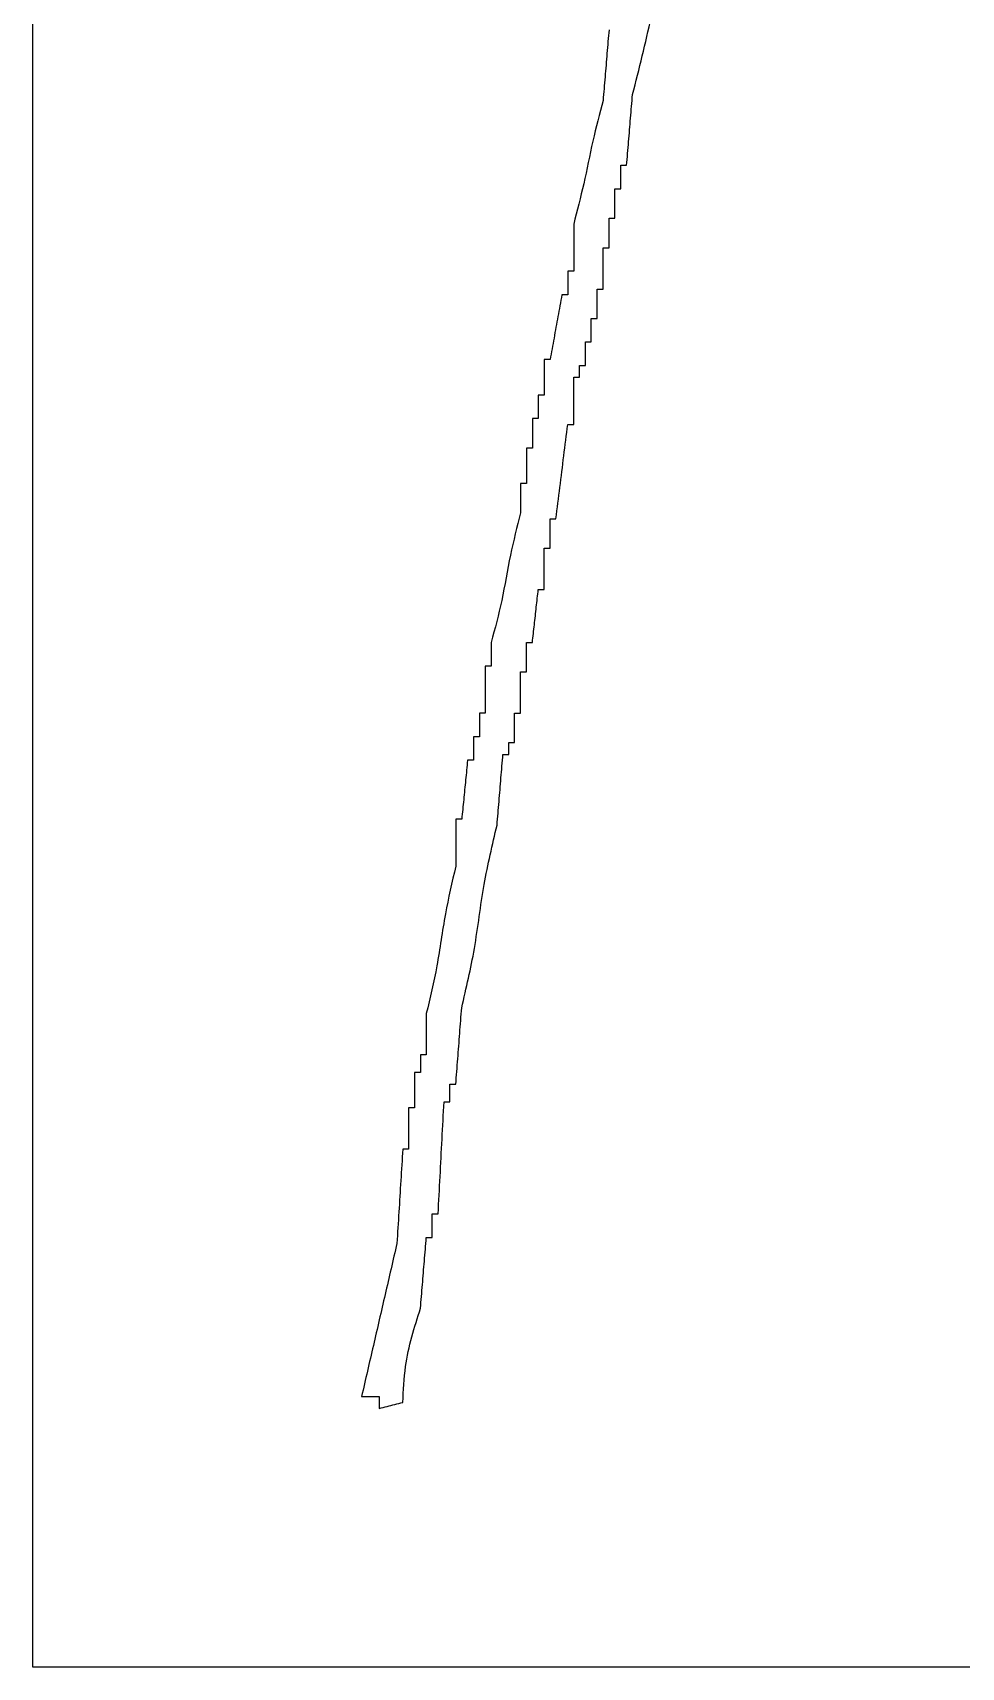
# Model space of a CAD drawing. Extents: x -38 to 63, y 7 to 46.
# Drawn here: x -37.77 to -26.43, y 6.53 to 26.5 of the extents above; entities that cross this region are included whole.
import ezdxf

# ---------------------------------------------------------------- set-up
doc = ezdxf.new("R2010")
doc.units = 0
doc.layers.add('レイヤー_1', color=7, linetype='CONTINUOUS')

msp = doc.modelspace()

# ---------------------------------------------------------------- linework, layer by layer
at = {"layer": 'レイヤー_1', "color": 3}
msp.add_lwpolyline([(62.771591, 6.526031), (-37.770134, 6.526031), (-37.770134, 46.213544), (62.771591, 46.213544)], close=True, dxfattribs=at)
at = {"layer": 'レイヤー_1', "color": 7}
for points in [[(-31.233586, 21.709692), (-31.161248, 21.709692), (-31.161248, 22.285781), (-31.090031, 22.285781), (-31.090031, 22.429243), (-31.01788, 22.429243), (-31.01788, 22.718034), (-30.945635, 22.718034), (-30.945635, 23.005332), (-30.873577, 23.005332), (-30.873577, 23.364781), (-30.80208, 23.364781), (-30.80208, 23.868812), (-30.729462, 23.868812), (-30.729462, 24.228728), (-30.657777, 24.228728), (-30.657777, 24.58827), (-30.585813, 24.58827), (-30.585813, 24.876128), (-30.514128, 24.876128)], [(-31.161248, 24.156577), (-31.161248, 23.581515), (-31.233586, 23.581515), (-31.233586, 23.29291), (-31.305644, 23.29291)], [(-31.449573, 22.501674), (-31.521724, 22.501674), (-31.521724, 22.069421), (-31.593969, 22.069421), (-31.593969, 21.781843), (-31.66528, 21.781843), (-31.66528, 21.421927), (-31.737057, 21.421927), (-31.737057, 20.989954), (-31.809209, 20.989954), (-31.809209, 20.629758)], [(-31.593969, 19.694034), (-31.521724, 19.694034), (-31.521724, 20.198438), (-31.449573, 20.198438), (-31.449573, 20.558447), (-31.377329, 20.558447)], [(-32.169031, 19.046727), (-32.169031, 18.758962), (-32.240715, 18.758962), (-32.240715, 18.18278), (-32.313427, 18.18278), (-32.313427, 17.895296), (-32.384831, 17.895296), (-32.384831, 17.607158), (-32.457355, 17.607158)], [(-32.025475, 17.679589), (-31.953231, 17.679589), (-31.953231, 17.822491), (-31.8822, 17.822491), (-31.8822, 18.18278), (-31.809209, 18.18278), (-31.809209, 18.686718), (-31.737057, 18.686718), (-31.737057, 19.046727), (-31.66528, 19.046727)], [(-32.52876, 16.88714), (-32.601564, 16.88714), (-32.601564, 16.312077)], [(-32.961667, 14.511752), (-32.961667, 14.008188), (-33.032791, 14.008188), (-33.032791, 13.792295), (-33.105222, 13.792295), (-33.105222, 13.360788), (-33.177467, 13.360788), (-33.177467, 12.85685), (-33.248311, 12.85685)], [(-32.74512, 13.432659), (-32.673156, 13.432659), (-32.673156, 13.648366), (-32.601564, 13.648366)], [(-32.961667, 11.776823), (-32.889049, 11.776823), (-32.889049, 12.065148), (-32.816991, 12.065148)], [(-33.752436, 9.833409), (-33.536822, 9.833409), (-33.536822, 9.68976)]]:
    msp.add_lwpolyline(points, dxfattribs=at)
at = {"layer": 'レイヤー_1', "color": 1}
for points in [[(-31.233586, 21.709692), (-31.161248, 21.709692), (-31.161248, 22.285781), (-31.090031, 22.285781), (-31.090031, 22.429243), (-31.01788, 22.429243), (-31.01788, 22.718034), (-30.945635, 22.718034), (-30.945635, 23.005332), (-30.873577, 23.005332), (-30.873577, 23.364781), (-30.80208, 23.364781), (-30.80208, 23.868812), (-30.729462, 23.868812), (-30.729462, 24.228728), (-30.657777, 24.228728), (-30.657777, 24.58827), (-30.585813, 24.58827), (-30.585813, 24.876128), (-30.514128, 24.876128)], [(-31.161248, 24.156577), (-31.161248, 23.581515), (-31.233586, 23.581515), (-31.233586, 23.29291), (-31.305644, 23.29291)], [(-31.449573, 22.501674), (-31.521724, 22.501674), (-31.521724, 22.069421), (-31.593969, 22.069421), (-31.593969, 21.781843), (-31.66528, 21.781843), (-31.66528, 21.421927), (-31.737057, 21.421927), (-31.737057, 20.989954), (-31.809209, 20.989954), (-31.809209, 20.629758)], [(-31.593969, 19.694034), (-31.521724, 19.694034), (-31.521724, 20.198438), (-31.449573, 20.198438), (-31.449573, 20.558447), (-31.377329, 20.558447)], [(-32.169031, 19.046727), (-32.169031, 18.758962), (-32.240715, 18.758962), (-32.240715, 18.18278), (-32.313427, 18.18278), (-32.313427, 17.895296), (-32.384831, 17.895296), (-32.384831, 17.607158), (-32.457355, 17.607158)], [(-32.025475, 17.679589), (-31.953231, 17.679589), (-31.953231, 17.822491), (-31.8822, 17.822491), (-31.8822, 18.18278), (-31.809209, 18.18278), (-31.809209, 18.686718), (-31.737057, 18.686718), (-31.737057, 19.046727), (-31.66528, 19.046727)], [(-32.52876, 16.88714), (-32.601564, 16.88714), (-32.601564, 16.312077)], [(-32.961667, 14.511752), (-32.961667, 14.008188), (-33.032791, 14.008188), (-33.032791, 13.792295), (-33.105222, 13.792295), (-33.105222, 13.360788), (-33.177467, 13.360788), (-33.177467, 12.85685), (-33.248311, 12.85685)], [(-32.74512, 13.432659), (-32.673156, 13.432659), (-32.673156, 13.648366), (-32.601564, 13.648366)], [(-32.961667, 11.776823), (-32.889049, 11.776823), (-32.889049, 12.065148), (-32.816991, 12.065148)], [(-33.752436, 9.833409), (-33.536822, 9.833409), (-33.536822, 9.68976)]]:
    msp.add_lwpolyline(points, dxfattribs=at)
at = {"layer": 'レイヤー_1', "color": 7}
for points, knots in [([(-30.441977, 25.740448), (-30.361351, 26.054441), (-30.196648, 26.695872), (-30.044726, 27.669268), (-29.876473, 28.307612), (-29.79439, 28.619027)], [0, 0, 0, 0, 0.972067, 1.985757, 2.951345, 2.951345, 2.951345, 2.951345]), ([(-30.729462, 26.531964), (-30.737742, 26.435935), (-30.754294, 26.243972), (-30.778134, 25.955959), (-30.794097, 25.764009), (-30.80208, 25.668017)], [0, 0, 0, 0, 0.289155, 0.578026, 0.866994, 0.866994, 0.866994, 0.866994]), ([(-30.80208, 25.668017), (-30.845577, 25.503256), (-30.934475, 25.16652), (-31.031422, 24.65742), (-31.11865, 24.320915), (-31.161248, 24.156577)], [0, 0, 0, 0, 0.511081, 1.044534, 1.553729, 1.553729, 1.553729, 1.553729]), ([(-30.514128, 24.876128), (-30.506073, 24.972213), (-30.489971, 25.164287), (-30.466217, 25.452418), (-30.450058, 25.644427), (-30.441977, 25.740448)], [0, 0, 0, 0, 0.289264, 0.578243, 0.867327, 0.867327, 0.867327, 0.867327]), ([(-31.305644, 23.29291), (-31.321632, 23.205015), (-31.353606, 23.029236), (-31.401408, 22.765459), (-31.433513, 22.58963), (-31.449573, 22.501674)], [0, 0, 0, 0, 0.268011, 0.535991, 0.80422, 0.80422, 0.80422, 0.80422]), ([(-31.377329, 20.558447), (-31.361451, 20.686191), (-31.329665, 20.941923), (-31.281564, 21.325648), (-31.249581, 21.581659), (-31.233586, 21.709692)], [0, 0, 0, 0, 0.38618, 0.773101, 1.160184, 1.160184, 1.160184, 1.160184]), ([(-31.809209, 20.629758), (-31.8534, 20.458706), (-31.944814, 20.104866), (-32.027926, 19.569112), (-32.123098, 19.216774), (-32.169031, 19.046727)], [0, 0, 0, 0, 0.529749, 1.095842, 1.623913, 1.623913, 1.623913, 1.623913]), ([(-31.66528, 19.046727), (-31.657359, 19.118716), (-31.641524, 19.262631), (-31.617449, 19.478366), (-31.601793, 19.622167), (-31.593969, 19.694034)], [0, 0, 0, 0, 0.217272, 0.434349, 0.651223, 0.651223, 0.651223, 0.651223]), ([(-32.457355, 17.607158), (-32.465282, 17.527095), (-32.481133, 17.366981), (-32.505031, 17.126985), (-32.520855, 16.967037), (-32.52876, 16.88714)], [0, 0, 0, 0, 0.241362, 0.482689, 0.72355, 0.72355, 0.72355, 0.72355]), ([(-32.097346, 16.815455), (-32.089284, 16.911504), (-32.073166, 17.103512), (-32.049212, 17.391557), (-32.033389, 17.583559), (-32.025475, 17.679589)], [0, 0, 0, 0, 0.289159, 0.578052, 0.867117, 0.867117, 0.867117, 0.867117]), ([(-32.52876, 14.584184), (-32.472795, 14.824151), (-32.356898, 15.321098), (-32.272311, 16.075756), (-32.154457, 16.574009), (-32.097346, 16.815455)], [0, 0, 0, 0, 0.738689, 1.529749, 2.273493, 2.273493, 2.273493, 2.273493]), ([(-32.601564, 16.312077), (-32.647294, 16.118481), (-32.742301, 15.71627), (-32.819282, 15.107906), (-32.915374, 14.705579), (-32.961667, 14.511752)], [0, 0, 0, 0, 0.596423, 1.239115, 1.836574, 1.836574, 1.836574, 1.836574]), ([(-32.601564, 13.648366), (-32.593333, 13.752376), (-32.576876, 13.960323), (-32.553007, 14.272294), (-32.536843, 14.480212), (-32.52876, 14.584184)], [0, 0, 0, 0, 0.313008, 0.625791, 0.938646, 0.938646, 0.938646, 0.938646]), ([(-32.816991, 12.065148), (-32.809024, 12.217075), (-32.793087, 12.521006), (-32.769175, 12.976846), (-32.753137, 13.280753), (-32.74512, 13.432659)], [0, 0, 0, 0, 0.456408, 0.913046, 1.369399, 1.369399, 1.369399, 1.369399]), ([(-33.248311, 12.85685), (-33.256476, 12.72876), (-33.272799, 12.472683), (-33.297153, 12.088858), (-33.31276, 11.833087), (-33.320556, 11.705325)], [0, 0, 0, 0, 0.385049, 0.769792, 1.153789, 1.153789, 1.153789, 1.153789]), ([(-33.320556, 11.705325), (-33.368577, 11.497385), (-33.464629, 11.081473), (-33.608545, 10.457491), (-33.704468, 10.041456), (-33.752436, 9.833409)], [0, 0, 0, 0, 0.640239, 1.280576, 1.921091, 1.921091, 1.921091, 1.921091]), ([(-33.032791, 10.912876), (-33.024876, 11.00887), (-33.009044, 11.200888), (-32.984895, 11.488834), (-32.969408, 11.680848), (-32.961667, 11.776823)], [0, 0, 0, 0, 0.288958, 0.578009, 0.86687, 0.86687, 0.86687, 0.86687]), ([(-33.248311, 9.762191), (-33.241632, 9.909071), (-33.229335, 10.179495), (-33.143307, 10.563286), (-33.069449, 10.796918), (-33.032791, 10.912876)], [0, 0, 0, 0, 0.440244, 0.810542, 1.17544, 1.17544, 1.17544, 1.17544]), ([(-33.536822, 9.68976), (-33.504885, 9.697814), (-33.440936, 9.713941), (-33.344679, 9.737741), (-33.280496, 9.754025), (-33.248311, 9.762191)], [0, 0, 0, 0, 0.098813, 0.197852, 0.297465, 0.297465, 0.297465, 0.297465])]:
    msp.add_open_spline(points, degree=3, knots=knots, dxfattribs=at)
at = {"layer": 'レイヤー_1', "color": 1}
for points, knots in [([(-30.441977, 25.740448), (-30.361351, 26.054441), (-30.196648, 26.695872), (-30.044726, 27.669268), (-29.876473, 28.307612), (-29.79439, 28.619027)], [0, 0, 0, 0, 0.972067, 1.985757, 2.951345, 2.951345, 2.951345, 2.951345]), ([(-30.729462, 26.531964), (-30.737742, 26.435935), (-30.754294, 26.243972), (-30.778134, 25.955959), (-30.794097, 25.764009), (-30.80208, 25.668017)], [0, 0, 0, 0, 0.289155, 0.578026, 0.866994, 0.866994, 0.866994, 0.866994]), ([(-30.80208, 25.668017), (-30.845577, 25.503256), (-30.934475, 25.16652), (-31.031422, 24.65742), (-31.11865, 24.320915), (-31.161248, 24.156577)], [0, 0, 0, 0, 0.511081, 1.044534, 1.553729, 1.553729, 1.553729, 1.553729]), ([(-30.514128, 24.876128), (-30.506073, 24.972213), (-30.489971, 25.164287), (-30.466217, 25.452418), (-30.450058, 25.644427), (-30.441977, 25.740448)], [0, 0, 0, 0, 0.289264, 0.578243, 0.867327, 0.867327, 0.867327, 0.867327]), ([(-31.305644, 23.29291), (-31.321632, 23.205015), (-31.353606, 23.029236), (-31.401408, 22.765459), (-31.433513, 22.58963), (-31.449573, 22.501674)], [0, 0, 0, 0, 0.268011, 0.535991, 0.80422, 0.80422, 0.80422, 0.80422]), ([(-31.377329, 20.558447), (-31.361451, 20.686191), (-31.329665, 20.941923), (-31.281564, 21.325648), (-31.249581, 21.581659), (-31.233586, 21.709692)], [0, 0, 0, 0, 0.38618, 0.773101, 1.160184, 1.160184, 1.160184, 1.160184]), ([(-31.809209, 20.629758), (-31.8534, 20.458706), (-31.944814, 20.104866), (-32.027926, 19.569112), (-32.123098, 19.216774), (-32.169031, 19.046727)], [0, 0, 0, 0, 0.529749, 1.095842, 1.623913, 1.623913, 1.623913, 1.623913]), ([(-31.66528, 19.046727), (-31.657359, 19.118716), (-31.641524, 19.262631), (-31.617449, 19.478366), (-31.601793, 19.622167), (-31.593969, 19.694034)], [0, 0, 0, 0, 0.217272, 0.434349, 0.651223, 0.651223, 0.651223, 0.651223]), ([(-32.457355, 17.607158), (-32.465282, 17.527095), (-32.481133, 17.366981), (-32.505031, 17.126985), (-32.520855, 16.967037), (-32.52876, 16.88714)], [0, 0, 0, 0, 0.241362, 0.482689, 0.72355, 0.72355, 0.72355, 0.72355]), ([(-32.097346, 16.815455), (-32.089284, 16.911504), (-32.073166, 17.103512), (-32.049212, 17.391557), (-32.033389, 17.583559), (-32.025475, 17.679589)], [0, 0, 0, 0, 0.289159, 0.578052, 0.867117, 0.867117, 0.867117, 0.867117]), ([(-32.52876, 14.584184), (-32.472795, 14.824151), (-32.356898, 15.321098), (-32.272311, 16.075756), (-32.154457, 16.574009), (-32.097346, 16.815455)], [0, 0, 0, 0, 0.738689, 1.529749, 2.273493, 2.273493, 2.273493, 2.273493]), ([(-32.601564, 16.312077), (-32.647294, 16.118481), (-32.742301, 15.71627), (-32.819282, 15.107906), (-32.915374, 14.705579), (-32.961667, 14.511752)], [0, 0, 0, 0, 0.596423, 1.239115, 1.836574, 1.836574, 1.836574, 1.836574]), ([(-32.601564, 13.648366), (-32.593333, 13.752376), (-32.576876, 13.960323), (-32.553007, 14.272294), (-32.536843, 14.480212), (-32.52876, 14.584184)], [0, 0, 0, 0, 0.313008, 0.625791, 0.938646, 0.938646, 0.938646, 0.938646]), ([(-32.816991, 12.065148), (-32.809024, 12.217075), (-32.793087, 12.521006), (-32.769175, 12.976846), (-32.753137, 13.280753), (-32.74512, 13.432659)], [0, 0, 0, 0, 0.456408, 0.913046, 1.369399, 1.369399, 1.369399, 1.369399]), ([(-33.248311, 12.85685), (-33.256476, 12.72876), (-33.272799, 12.472683), (-33.297153, 12.088858), (-33.31276, 11.833087), (-33.320556, 11.705325)], [0, 0, 0, 0, 0.385049, 0.769792, 1.153789, 1.153789, 1.153789, 1.153789]), ([(-33.320556, 11.705325), (-33.368577, 11.497385), (-33.464629, 11.081473), (-33.608545, 10.457491), (-33.704468, 10.041456), (-33.752436, 9.833409)], [0, 0, 0, 0, 0.640239, 1.280576, 1.921091, 1.921091, 1.921091, 1.921091]), ([(-33.032791, 10.912876), (-33.024876, 11.00887), (-33.009044, 11.200888), (-32.984895, 11.488834), (-32.969408, 11.680848), (-32.961667, 11.776823)], [0, 0, 0, 0, 0.288958, 0.578009, 0.86687, 0.86687, 0.86687, 0.86687]), ([(-33.248311, 9.762191), (-33.241632, 9.909071), (-33.229335, 10.179495), (-33.143307, 10.563286), (-33.069449, 10.796918), (-33.032791, 10.912876)], [0, 0, 0, 0, 0.440244, 0.810542, 1.17544, 1.17544, 1.17544, 1.17544]), ([(-33.536822, 9.68976), (-33.504885, 9.697814), (-33.440936, 9.713941), (-33.344679, 9.737741), (-33.280496, 9.754025), (-33.248311, 9.762191)], [0, 0, 0, 0, 0.098813, 0.197852, 0.297465, 0.297465, 0.297465, 0.297465])]:
    msp.add_open_spline(points, degree=3, knots=knots, dxfattribs=at)

doc.saveas('drawing.dxf')
